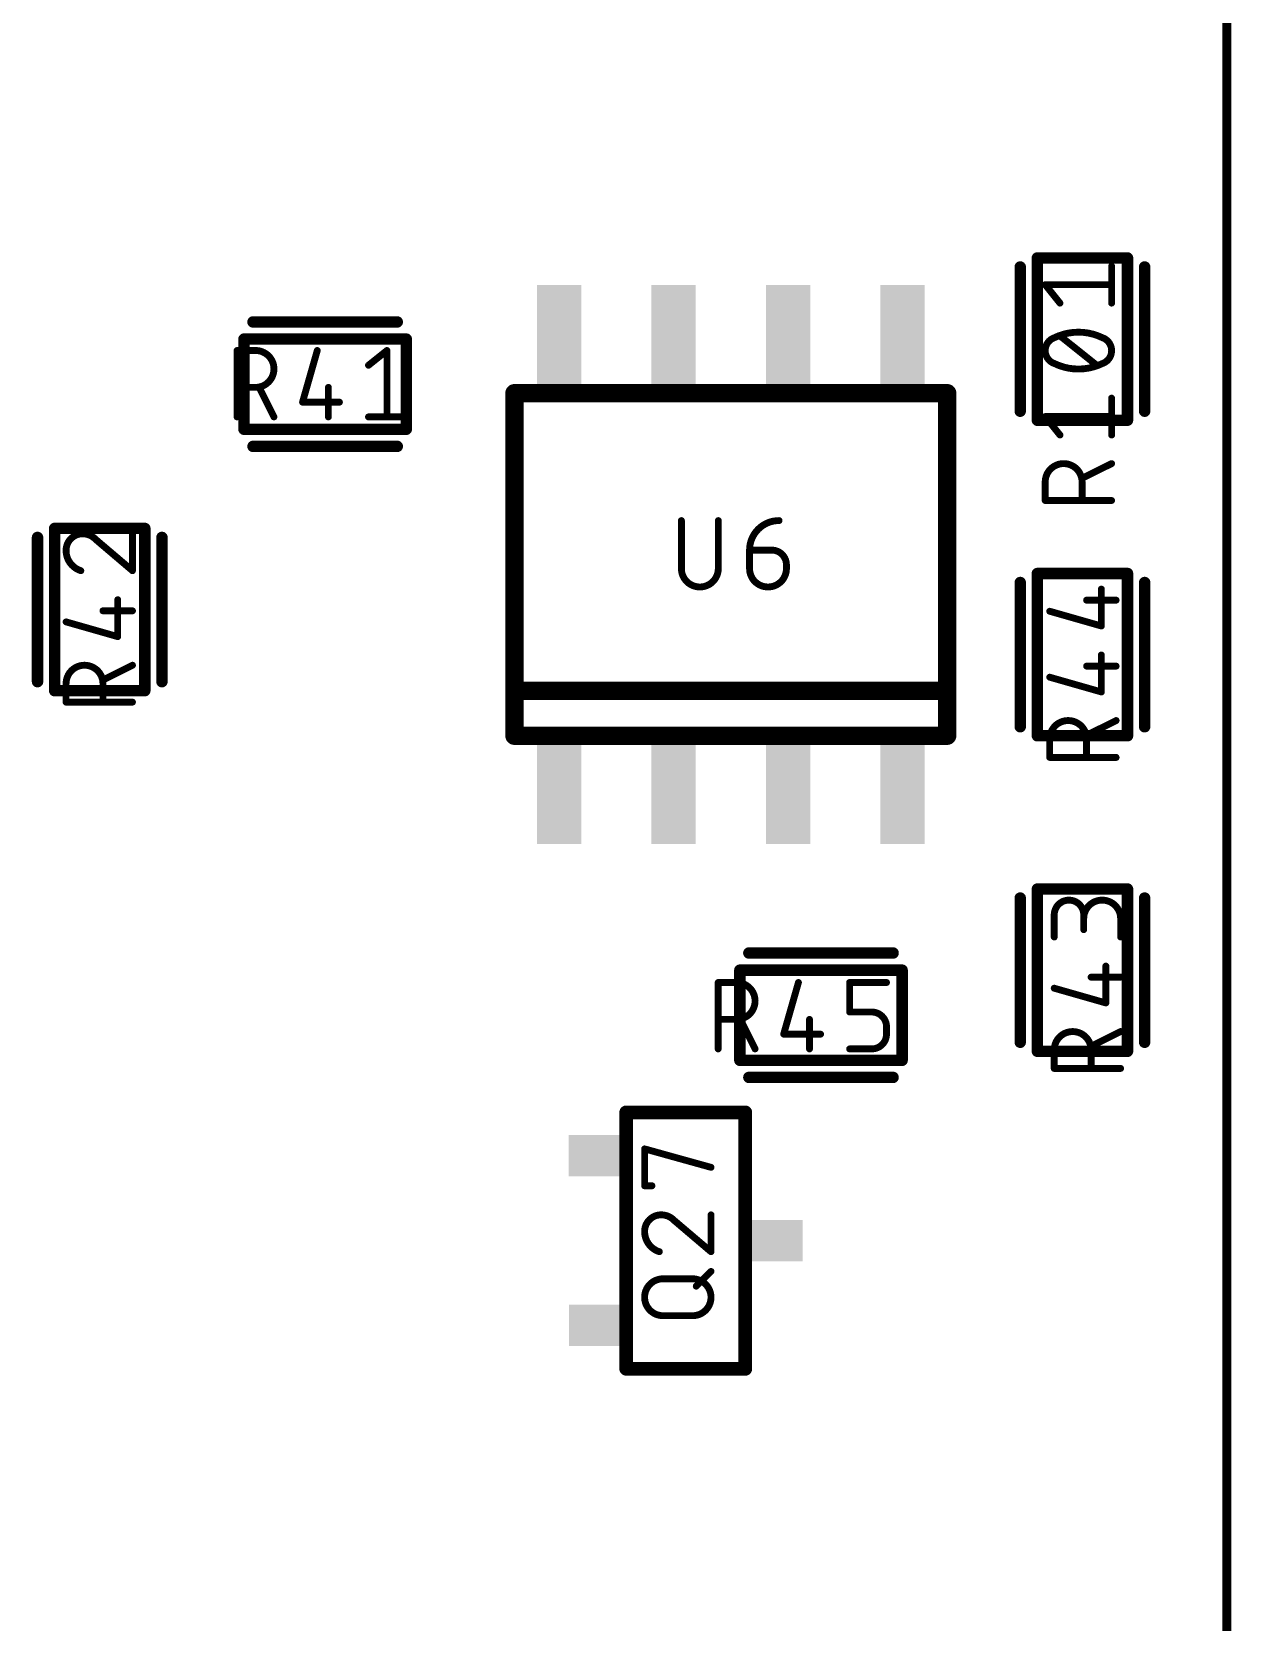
# Model space of a CAD drawing. Extents: x 0 to 107, y -11 to 54.
# Drawn here: x 93.25 to 106.55, y 18.77 to 36.41 of the extents above; entities that cross this region are included whole.
import ezdxf

# ---------------------------------------------------------------- set-up
doc = ezdxf.new("R2010")
doc.units = 0
for name, color, linetype in [('117', 253, 'CONTINUOUS'), ('21', 253, 'CONTINUOUS'), ('51', 253, 'CONTINUOUS')]:
    doc.layers.add(name, color=color, linetype=linetype)

# ---------------------------------------------------------------- blocks, each defined once
blk = doc.blocks.new('RECT')
blk.add_solid([(-0.5, -0.5), (0.5, -0.5), (-0.5, 0.5), (0.5, 0.5)])

msp = doc.modelspace()

# ---------------------------------------------------------------- linework, layer by layer
at = {"layer": '117'}
for points, const_width in [([(106.5, -9), (106.5, 52.5)], 0.1), ([(105.2236, 33.3992), (105.2236, 33.8084)], 0.0762), ([(104.6506, 33.3992), (104.487, 33.6038)], 0.0762), ([(104.487, 33.6038), (105.2236, 33.6038)], 0.0762), ([(105.0599, 32.7086), (104.6506, 33.0359)], 0.0762), ([(95.5231, 32.137), (95.5231, 32.8736)], 0.0762), ([(95.5231, 32.8736), (95.7277, 32.8736)], 0.0762), ([(96.4132, 32.8736), (96.2495, 32.3006)], 0.0762), ([(96.9811, 32.7099), (97.1857, 32.8736)], 0.0762), ([(97.1857, 32.8736), (97.1857, 32.137)], 0.0762), ([(95.7277, 32.4643), (95.5231, 32.4643)], 0.0762), ([(95.9324, 32.137), (95.7687, 32.4643)], 0.0762), ([(96.536, 32.4643), (96.536, 32.137)], 0.0762), ([(96.2495, 32.3006), (96.6588, 32.3006)], 0.0762), ([(105.2236, 31.9361), (105.2236, 32.3453)], 0.0762), ([(96.9811, 32.137), (97.3903, 32.137)], 0.0762), ([(104.6506, 31.9361), (104.487, 32.1407)], 0.0762), ([(104.487, 32.1407), (105.2236, 32.1407)], 0.0762), ([(105.2236, 31.6189), (104.8962, 31.4553)], 0.0762), ([(104.487, 31.2097), (104.487, 31.4143)], 0.0762), ([(104.8962, 31.4143), (104.8962, 31.2097)], 0.0762), ([(105.2236, 31.2097), (104.487, 31.2097)], 0.0762), ([(94.363, 30.4311), (94.363, 30.8403)], 0.0762), ([(100.4518, 30.9869), (100.4518, 30.4549)], 0.0762), ([(100.861, 30.4549), (100.861, 30.9869)], 0.0762), ([(93.9538, 30.7789), (94.363, 30.4311)], 0.0762), ([(101.2077, 30.6595), (101.4532, 30.6595)], 0.0762), ([(101.2077, 30.4549), (101.2077, 30.6595)], 0.0762), ([(101.6169, 30.4958), (101.6169, 30.4549)], 0.0762), ([(105.1099, 29.8176), (105.1099, 30.2269)], 0.0762), ([(94.0357, 29.986), (94.363, 29.986)], 0.0762), ([(94.1994, 29.6995), (94.1994, 30.1088)], 0.0762), ([(104.537, 29.9813), (105.1099, 29.8176)], 0.0762), ([(104.9462, 30.1041), (105.2736, 30.1041)], 0.0762), ([(93.6264, 29.8632), (94.1994, 29.6995)], 0.0762), ([(105.1099, 29.0861), (105.1099, 29.4953)], 0.0762), ([(94.363, 29.3824), (94.0357, 29.2187)], 0.0762), ([(104.537, 29.2498), (105.1099, 29.0861)], 0.0762), ([(104.9462, 29.3726), (105.2736, 29.3726)], 0.0762), ([(93.6264, 28.9731), (93.6264, 29.1777)], 0.0762), ([(94.0357, 29.1777), (94.0357, 28.9731)], 0.0762), ([(94.363, 28.9731), (93.6264, 28.9731)], 0.0762), ([(105.2736, 28.7689), (104.9462, 28.6053)], 0.0762), ([(104.537, 28.3597), (104.537, 28.5643)], 0.0762), ([(104.9462, 28.5643), (104.9462, 28.3597)], 0.0762), ([(105.2736, 28.3597), (104.537, 28.3597)], 0.0762), ([(104.587, 26.3676), (104.587, 26.6132)], 0.0762), ([(104.9143, 26.6132), (104.9143, 26.4495)], 0.0762), ([(105.3236, 26.3676), (105.3236, 26.5723)], 0.0762), ([(104.9962, 25.9226), (105.3236, 25.9226)], 0.0762), ([(105.1599, 25.6361), (105.1599, 26.0453)], 0.0762), ([(100.8597, 25.1264), (100.8597, 25.863)], 0.0762), ([(100.8597, 25.863), (101.0643, 25.863)], 0.0762), ([(101.7498, 25.863), (101.5861, 25.2901)], 0.0762), ([(102.3176, 25.5357), (102.3176, 25.863)], 0.0762), ([(102.3176, 25.863), (102.7269, 25.863)], 0.0762), ([(104.587, 25.7998), (105.1599, 25.6361)], 0.0762), ([(101.0643, 25.4538), (100.8597, 25.4538)], 0.0762), ([(101.2689, 25.1264), (101.1052, 25.4538)], 0.0762), ([(101.8726, 25.4538), (101.8726, 25.1264)], 0.0762), ([(102.5632, 25.5357), (102.3176, 25.5357)], 0.0762), ([(102.7269, 25.2901), (102.7269, 25.372)], 0.0762), ([(101.5861, 25.2901), (101.9953, 25.2901)], 0.0762), ([(105.3236, 25.3189), (104.9962, 25.1553)], 0.0762), ([(102.3176, 25.1264), (102.5632, 25.1264)], 0.0762), ([(104.587, 24.9097), (104.587, 25.1143)], 0.0762), ([(104.9962, 25.1143), (104.9962, 24.9097)], 0.0762), ([(105.3236, 24.9097), (104.587, 24.9097)], 0.0762), ([(100.0436, 23.6081), (100.0436, 24.0174)], 0.0762), ([(100.0436, 24.0174), (100.7802, 23.8127)], 0.0762), ([(100.1254, 23.6081), (100.0436, 23.6081)], 0.0762), ([(100.7802, 22.8766), (100.7802, 23.2858)], 0.0762), ([(100.3709, 23.2245), (100.7802, 22.8766)], 0.0762), ([(100.2482, 22.5763), (100.5756, 22.5763)], 0.0762), ([(100.6165, 22.4945), (100.7802, 22.6581)], 0.0762), ([(100.5756, 22.1671), (100.2482, 22.1671)], 0.0762)]:
    msp.add_lwpolyline(points, dxfattribs=dict(at, const_width=const_width))
for points, const_width in [([(105.2426, 33.8084, 1), (105.2045, 33.8084)], 0.0381), ([(104.5018, 33.6157, 1), (104.4721, 33.5919)], 0.0381), ([(104.487, 33.6228, 1), (104.487, 33.5847)], 0.0381), ([(105.2236, 33.5847, 1), (105.2236, 33.6228)], 0.0381), ([(104.6358, 33.3873, 1), (104.6655, 33.4111)], 0.0381), ([(105.2045, 33.3992, 1), (105.2426, 33.3992)], 0.0381), ([(104.5893, 33.0155, 0.3205), (104.487, 32.8723)], 0.0762), ([(104.8553, 33.0769, 0.1139), (104.5893, 33.0155)], 0.0762), ([(104.5809, 33.0326, 1), (104.5976, 32.9984)], 0.0381), ([(104.5954, 32.9975, 1), (104.5831, 33.0335)], 0.0381), ([(104.6625, 33.0508, 1), (104.6387, 33.0211)], 0.0381), ([(105.1213, 33.0155, 0.1139), (104.8553, 33.0769)], 0.0762), ([(104.8553, 33.0959, 1), (104.8553, 33.0578)], 0.0381), ([(104.8553, 33.0578, 1), (104.8553, 33.0959)], 0.0381), ([(105.2236, 32.8723, 0.3205), (105.1213, 33.0155)], 0.0762), ([(105.1274, 33.0335, 1), (105.1151, 32.9975)], 0.0381), ([(105.1129, 32.9984, 1), (105.1296, 33.0326)], 0.0381), ([(95.5231, 32.8926, 1), (95.5231, 32.8545)], 0.0381), ([(95.5422, 32.8736, 1), (95.5041, 32.8736)], 0.0381), ([(95.7277, 32.4643, 1), (95.7277, 32.8736)], 0.0762), ([(95.7277, 32.8926, 1), (95.7277, 32.8545)], 0.0381), ([(95.7277, 32.8545, 1), (95.7277, 32.8926)], 0.0381), ([(96.4315, 32.8683, 1), (96.3949, 32.8788)], 0.0381), ([(97.2047, 32.8736, 1), (97.1666, 32.8736)], 0.0381), ([(97.1976, 32.8587, 1), (97.1738, 32.8884)], 0.0381), ([(104.487, 32.8723, 0.3205), (104.5893, 32.729)], 0.0762), ([(104.506, 32.8723, 1), (104.4679, 32.8723)], 0.0381), ([(104.4679, 32.8723, 1), (104.506, 32.8723)], 0.0381), ([(105.1213, 32.729, 0.3204), (105.2236, 32.8723)], 0.0762), ([(105.2426, 32.8723, 1), (105.2045, 32.8723)], 0.0381), ([(105.2045, 32.8723, 1), (105.2426, 32.8723)], 0.0381), ([(96.9692, 32.7247, 1), (96.993, 32.695)], 0.0381), ([(104.5893, 32.729, 0.1139), (104.8553, 32.6676)], 0.0762), ([(104.5976, 32.7461, 1), (104.5809, 32.7119)], 0.0381), ([(104.5831, 32.711, 1), (104.5954, 32.747)], 0.0381), ([(104.8553, 32.6676, 0.1139), (105.1213, 32.729)], 0.0762), ([(104.8553, 32.6867, 1), (104.8553, 32.6486)], 0.0381), ([(104.8553, 32.6486, 1), (104.8553, 32.6867)], 0.0381), ([(105.048, 32.6937, 1), (105.0718, 32.7234)], 0.0381), ([(105.1151, 32.747, 1), (105.1274, 32.711)], 0.0381), ([(105.1296, 32.7119, 1), (105.1129, 32.7461)], 0.0381), ([(95.5231, 32.4834, 1), (95.5231, 32.4453)], 0.0381), ([(95.7277, 32.4834, 1), (95.7277, 32.4453)], 0.0381), ([(95.7277, 32.4453, 1), (95.7277, 32.4834)], 0.0381), ([(95.7857, 32.4729, 1), (95.7516, 32.4558)], 0.0381), ([(96.555, 32.4643, 1), (96.5169, 32.4643)], 0.0381), ([(96.2495, 32.3197, 1), (96.2495, 32.2816)], 0.0381), ([(96.2312, 32.3059, 1), (96.2679, 32.2954)], 0.0381), ([(96.6588, 32.2816, 1), (96.6588, 32.3197)], 0.0381), ([(105.2426, 32.3453, 1), (105.2045, 32.3453)], 0.0381), ([(95.5041, 32.137, 1), (95.5422, 32.137)], 0.0381), ([(95.9153, 32.1284, 1), (95.9494, 32.1455)], 0.0381), ([(96.5169, 32.137, 1), (96.555, 32.137)], 0.0381), ([(96.9811, 32.156, 1), (96.9811, 32.1179)], 0.0381), ([(97.1666, 32.137, 1), (97.2047, 32.137)], 0.0381), ([(97.3903, 32.1179, 1), (97.3903, 32.156)], 0.0381), ([(104.5018, 32.1526, 1), (104.4721, 32.1288)], 0.0381), ([(104.487, 32.1598, 1), (104.487, 32.1217)], 0.0381), ([(105.2236, 32.1217, 1), (105.2236, 32.1598)], 0.0381), ([(104.6358, 31.9242, 1), (104.6655, 31.948)], 0.0381), ([(105.2045, 31.9361, 1), (105.2426, 31.9361)], 0.0381), ([(104.8962, 31.4143, 1), (104.487, 31.4143)], 0.0762), ([(105.2321, 31.6019, 1), (105.215, 31.636)], 0.0381), ([(104.506, 31.4143, 1), (104.4679, 31.4143)], 0.0381), ([(104.4679, 31.4143, 1), (104.506, 31.4143)], 0.0381), ([(104.8877, 31.4723, 1), (104.9047, 31.4382)], 0.0381), ([(104.9152, 31.4143, 1), (104.8771, 31.4143)], 0.0381), ([(104.8771, 31.4143, 1), (104.9152, 31.4143)], 0.0381), ([(104.487, 31.2288, 1), (104.487, 31.1907)], 0.0381), ([(104.4679, 31.2097, 1), (104.506, 31.2097)], 0.0381), ([(104.8771, 31.2097, 1), (104.9152, 31.2097)], 0.0381), ([(105.2236, 31.1907, 1), (105.2236, 31.2288)], 0.0381), ([(93.8106, 30.8403, 0.4142), (93.6264, 30.6561)], 0.0762), ([(93.9538, 30.7789, 0.2053), (93.8106, 30.8403)], 0.0762), ([(93.8106, 30.8593, 1), (93.8106, 30.8212)], 0.0381), ([(93.8106, 30.8212, 1), (93.8106, 30.8593)], 0.0381), ([(94.3821, 30.8403, 1), (94.344, 30.8403)], 0.0381), ([(100.4708, 30.9869, 1), (100.4327, 30.9869)], 0.0381), ([(100.88, 30.9869, 1), (100.8419, 30.9869)], 0.0381), ([(101.5351, 30.9869, 0.4142), (101.2077, 30.6595)], 0.0762), ([(101.5351, 30.9679, 1), (101.5351, 31.0059)], 0.0381), ([(93.9662, 30.7934, 1), (93.9415, 30.7644)], 0.0381), ([(93.94, 30.7658, 1), (93.9676, 30.792)], 0.0381), ([(101.2077, 30.6786, 1), (101.2077, 30.6405)], 0.0381), ([(101.2267, 30.6595, 1), (101.1886, 30.6595)], 0.0381), ([(101.6169, 30.4958, 0.4142), (101.4532, 30.6595)], 0.0762), ([(101.4532, 30.6786, 1), (101.4532, 30.6405)], 0.0381), ([(101.4532, 30.6405, 1), (101.4532, 30.6786)], 0.0381), ([(93.6264, 30.6561, 0.3252), (93.7901, 30.4311)], 0.0762), ([(93.6455, 30.6561, 1), (93.6074, 30.6561)], 0.0381), ([(93.6074, 30.6561, 1), (93.6455, 30.6561)], 0.0381), ([(101.1886, 30.6595, 1), (101.2267, 30.6595)], 0.0381), ([(101.6359, 30.4958, 1), (101.5979, 30.4958)], 0.0381), ([(93.7843, 30.4129, 1), (93.796, 30.4492)], 0.0381), ([(94.344, 30.4311, 1), (94.3821, 30.4311)], 0.0381), ([(94.3507, 30.4165, 1), (94.3754, 30.4456)], 0.0381), ([(100.4518, 30.4549, 1), (100.861, 30.4549)], 0.0762), ([(100.4708, 30.4549, 1), (100.4327, 30.4549)], 0.0381), ([(100.4327, 30.4549, 1), (100.4708, 30.4549)], 0.0381), ([(100.88, 30.4549, 1), (100.8419, 30.4549)], 0.0381), ([(100.8419, 30.4549, 1), (100.88, 30.4549)], 0.0381), ([(101.2077, 30.4549, 1), (101.6169, 30.4549)], 0.0762), ([(101.2267, 30.4549, 1), (101.1886, 30.4549)], 0.0381), ([(101.1886, 30.4549, 1), (101.2267, 30.4549)], 0.0381), ([(101.5979, 30.4958, 1), (101.6359, 30.4958)], 0.0381), ([(101.6359, 30.4549, 1), (101.5979, 30.4549)], 0.0381), ([(101.5979, 30.4549, 1), (101.6359, 30.4549)], 0.0381), ([(105.1289, 30.2269, 1), (105.0908, 30.2269)], 0.0381), ([(94.0357, 30.005, 1), (94.0357, 29.9669)], 0.0381), ([(94.2184, 30.1088, 1), (94.1803, 30.1088)], 0.0381), ([(94.363, 29.9669, 1), (94.363, 30.005)], 0.0381), ([(104.5422, 29.9996, 1), (104.5317, 29.963)], 0.0381), ([(104.9462, 30.1231, 1), (104.9462, 30.085)], 0.0381), ([(105.2736, 30.085, 1), (105.2736, 30.1231)], 0.0381), ([(93.6317, 29.8815, 1), (93.6212, 29.8449)], 0.0381), ([(105.0908, 29.8176, 1), (105.1289, 29.8176)], 0.0381), ([(105.1046, 29.7993, 1), (105.1151, 29.836)], 0.0381), ([(94.1803, 29.6995, 1), (94.2184, 29.6995)], 0.0381), ([(94.1941, 29.6812, 1), (94.2046, 29.7179)], 0.0381), ([(105.1289, 29.4953, 1), (105.0908, 29.4953)], 0.0381), ([(94.0357, 29.1777, 1), (93.6264, 29.1777)], 0.0762), ([(94.3716, 29.3653, 1), (94.3545, 29.3994)], 0.0381), ([(104.5422, 29.2681, 1), (104.5317, 29.2315)], 0.0381), ([(104.9462, 29.3916, 1), (104.9462, 29.3535)], 0.0381), ([(105.2736, 29.3535, 1), (105.2736, 29.3916)], 0.0381), ([(93.6455, 29.1777, 1), (93.6074, 29.1777)], 0.0381), ([(93.6074, 29.1777, 1), (93.6455, 29.1777)], 0.0381), ([(94.0271, 29.2357, 1), (94.0442, 29.2016)], 0.0381), ([(94.0547, 29.1777, 1), (94.0166, 29.1777)], 0.0381), ([(94.0166, 29.1777, 1), (94.0547, 29.1777)], 0.0381), ([(105.1046, 29.0678, 1), (105.1151, 29.1044)], 0.0381), ([(93.6264, 28.9922, 1), (93.6264, 28.9541)], 0.0381), ([(93.6074, 28.9731, 1), (93.6455, 28.9731)], 0.0381), ([(94.0166, 28.9731, 1), (94.0547, 28.9731)], 0.0381), ([(94.363, 28.9541, 1), (94.363, 28.9922)], 0.0381), ([(105.0908, 29.0861, 1), (105.1289, 29.0861)], 0.0381), ([(104.9462, 28.5643, 1), (104.537, 28.5643)], 0.0762), ([(105.2821, 28.7519, 1), (105.265, 28.786)], 0.0381), ([(104.556, 28.5643, 1), (104.5179, 28.5643)], 0.0381), ([(104.5179, 28.5643, 1), (104.556, 28.5643)], 0.0381), ([(104.9377, 28.6223, 1), (104.9547, 28.5882)], 0.0381), ([(104.9652, 28.5643, 1), (104.9271, 28.5643)], 0.0381), ([(104.9271, 28.5643, 1), (104.9652, 28.5643)], 0.0381), ([(104.537, 28.3788, 1), (104.537, 28.3407)], 0.0381), ([(104.5179, 28.3597, 1), (104.556, 28.3597)], 0.0381), ([(104.9271, 28.3597, 1), (104.9652, 28.3597)], 0.0381), ([(105.2736, 28.3407, 1), (105.2736, 28.3788)], 0.0381), ([(104.9143, 26.6132, 1), (104.587, 26.6132)], 0.0762), ([(105.3236, 26.5723, 1), (104.9143, 26.5723)], 0.0762), ([(104.606, 26.6132, 1), (104.5679, 26.6132)], 0.0381), ([(104.9334, 26.6132, 1), (104.8953, 26.6132)], 0.0381), ([(104.5679, 26.6132, 1), (104.606, 26.6132)], 0.0381), ([(104.8953, 26.6132, 1), (104.9334, 26.6132)], 0.0381), ([(104.8953, 26.5723, 1), (104.9334, 26.5723)], 0.0381), ([(104.8953, 26.4495, 1), (104.9334, 26.4495)], 0.0381), ([(105.3426, 26.5723, 1), (105.3045, 26.5723)], 0.0381), ([(105.3045, 26.5723, 1), (105.3426, 26.5723)], 0.0381), ([(104.5679, 26.3676, 1), (104.606, 26.3676)], 0.0381), ([(105.3045, 26.3676, 1), (105.3426, 26.3676)], 0.0381), ([(104.9962, 25.9416, 1), (104.9962, 25.9035)], 0.0381), ([(105.1789, 26.0453, 1), (105.1408, 26.0453)], 0.0381), ([(105.3236, 25.9035, 1), (105.3236, 25.9416)], 0.0381), ([(100.8597, 25.8821, 1), (100.8597, 25.844)], 0.0381), ([(100.8788, 25.863, 1), (100.8407, 25.863)], 0.0381), ([(101.0643, 25.8821, 1), (101.0643, 25.844)], 0.0381), ([(101.0643, 25.4538, 1), (101.0643, 25.863)], 0.0762), ([(101.0643, 25.844, 1), (101.0643, 25.8821)], 0.0381), ([(101.7681, 25.8578, 1), (101.7315, 25.8683)], 0.0381), ([(102.3176, 25.8821, 1), (102.3176, 25.844)], 0.0381), ([(102.3367, 25.863, 1), (102.2986, 25.863)], 0.0381), ([(102.7269, 25.844, 1), (102.7269, 25.8821)], 0.0381), ([(104.5922, 25.8181, 1), (104.5817, 25.7815)], 0.0381), ([(105.1408, 25.6361, 1), (105.1789, 25.6361)], 0.0381), ([(105.1546, 25.6178, 1), (105.1651, 25.6544)], 0.0381), ([(100.8597, 25.4729, 1), (100.8597, 25.4348)], 0.0381), ([(101.0643, 25.4729, 1), (101.0643, 25.4348)], 0.0381), ([(101.0643, 25.4348, 1), (101.0643, 25.4729)], 0.0381), ([(101.1223, 25.4623, 1), (101.0882, 25.4453)], 0.0381), ([(101.8916, 25.4538, 1), (101.8535, 25.4538)], 0.0381), ([(102.3176, 25.5547, 1), (102.3176, 25.5166)], 0.0381), ([(102.2986, 25.5357, 1), (102.3367, 25.5357)], 0.0381), ([(102.7269, 25.372, 0.4142), (102.5632, 25.5357)], 0.0762), ([(102.5632, 25.5547, 1), (102.5632, 25.5166)], 0.0381), ([(102.5632, 25.5166, 1), (102.5632, 25.5547)], 0.0381), ([(102.7459, 25.372, 1), (102.7078, 25.372)], 0.0381), ([(101.5861, 25.3092, 1), (101.5861, 25.2711)], 0.0381), ([(101.5678, 25.2954, 1), (101.6044, 25.2849)], 0.0381), ([(101.9953, 25.2711, 1), (101.9953, 25.3092)], 0.0381), ([(102.5632, 25.1264, 0.4142), (102.7269, 25.2901)], 0.0762), ([(102.7078, 25.372, 1), (102.7459, 25.372)], 0.0381), ([(102.7459, 25.2901, 1), (102.7078, 25.2901)], 0.0381), ([(102.7078, 25.2901, 1), (102.7459, 25.2901)], 0.0381), ([(104.9962, 25.1143, 1), (104.587, 25.1143)], 0.0762), ([(105.3321, 25.3019, 1), (105.315, 25.336)], 0.0381), ([(100.8407, 25.1264, 1), (100.8788, 25.1264)], 0.0381), ([(101.2519, 25.1179, 1), (101.286, 25.135)], 0.0381), ([(101.8535, 25.1264, 1), (101.8916, 25.1264)], 0.0381), ([(102.3176, 25.1455, 1), (102.3176, 25.1074)], 0.0381), ([(102.5632, 25.1455, 1), (102.5632, 25.1074)], 0.0381), ([(102.5632, 25.1074, 1), (102.5632, 25.1455)], 0.0381), ([(104.606, 25.1143, 1), (104.5679, 25.1143)], 0.0381), ([(104.5679, 25.1143, 1), (104.606, 25.1143)], 0.0381), ([(104.9877, 25.1723, 1), (105.0047, 25.1382)], 0.0381), ([(105.0152, 25.1143, 1), (104.9771, 25.1143)], 0.0381), ([(104.9771, 25.1143, 1), (105.0152, 25.1143)], 0.0381), ([(104.587, 24.9288, 1), (104.587, 24.8907)], 0.0381), ([(104.5679, 24.9097, 1), (104.606, 24.9097)], 0.0381), ([(104.9771, 24.9097, 1), (105.0152, 24.9097)], 0.0381), ([(105.3236, 24.8907, 1), (105.3236, 24.9288)], 0.0381), ([(100.0626, 24.0174, 1), (100.0245, 24.0174)], 0.0381), ([(100.0487, 24.0357, 1), (100.0385, 23.999)], 0.0381), ([(100.7751, 23.7944, 1), (100.7853, 23.8311)], 0.0381), ([(100.0436, 23.6272, 1), (100.0436, 23.5891)], 0.0381), ([(100.1254, 23.5891, 1), (100.1254, 23.6272)], 0.0381), ([(100.0245, 23.6081, 1), (100.0626, 23.6081)], 0.0381), ([(100.2277, 23.2858, 0.4142), (100.0436, 23.1017)], 0.0762), ([(100.3709, 23.2245, 0.2053), (100.2277, 23.2858)], 0.0762), ([(100.2277, 23.3049, 1), (100.2277, 23.2668)], 0.0381), ([(100.2277, 23.2668, 1), (100.2277, 23.3049)], 0.0381), ([(100.7992, 23.2858, 1), (100.7611, 23.2858)], 0.0381), ([(100.0436, 23.1017, 0.3252), (100.2073, 22.8766)], 0.0762), ([(100.0626, 23.1017, 1), (100.0245, 23.1017)], 0.0381), ([(100.0245, 23.1017, 1), (100.0626, 23.1017)], 0.0381), ([(100.3833, 23.239, 1), (100.3586, 23.2099)], 0.0381), ([(100.3571, 23.2113, 1), (100.3847, 23.2376)], 0.0381), ([(100.2014, 22.8585, 1), (100.2131, 22.8947)], 0.0381), ([(100.7611, 22.8766, 1), (100.7992, 22.8766)], 0.0381), ([(100.7678, 22.8621, 1), (100.7925, 22.8911)], 0.0381), ([(100.2482, 22.5763, 1), (100.2482, 22.1671)], 0.0762), ([(100.2482, 22.5953, 1), (100.2482, 22.5572)], 0.0381), ([(100.2482, 22.5572, 1), (100.2482, 22.5953)], 0.0381), ([(100.5756, 22.1671, 1), (100.5756, 22.5763)], 0.0762), ([(100.5756, 22.5953, 1), (100.5756, 22.5572)], 0.0381), ([(100.5756, 22.5572, 1), (100.5756, 22.5953)], 0.0381), ([(100.7936, 22.6447, 1), (100.7667, 22.6716)], 0.0381), ([(100.603, 22.5079, 1), (100.6299, 22.481)], 0.0381), ([(100.2482, 22.1861, 1), (100.2482, 22.148)], 0.0381), ([(100.2482, 22.148, 1), (100.2482, 22.1861)], 0.0381), ([(100.5756, 22.1861, 1), (100.5756, 22.148)], 0.0381), ([(100.5756, 22.148, 1), (100.5756, 22.1861)], 0.0381)]:
    msp.add_lwpolyline(points, format="xyb", dxfattribs=dict(at, const_width=const_width))
at = {"layer": '21', "const_width": 0.127}
for points in [[(104.21, 32.2), (104.21, 33.8)], [(105.59, 32.2), (105.59, 33.8)], [(97.3, 33.19), (95.7, 33.19)], [(97.3, 31.81), (95.7, 31.81)], [(93.31, 30.8), (93.31, 29.2)], [(94.69, 30.8), (94.69, 29.2)], [(104.21, 28.7), (104.21, 30.3)], [(105.59, 28.7), (105.59, 30.3)], [(104.21, 25.2), (104.21, 26.8)], [(105.59, 25.2), (105.59, 26.8)], [(101.2, 26.19), (102.8, 26.19)], [(101.2, 24.81), (102.8, 24.81)]]:
    msp.add_lwpolyline(points, dxfattribs=at)
at = {"layer": '21', "const_width": 0.0635}
for points in [[(104.2418, 33.8, 1), (104.1783, 33.8)], [(105.6218, 33.8, 1), (105.5583, 33.8)], [(95.7, 33.2218, 1), (95.7, 33.1583)], [(97.3, 33.1583, 1), (97.3, 33.2218)], [(104.1783, 32.2, 1), (104.2418, 32.2)], [(105.5583, 32.2, 1), (105.6218, 32.2)], [(95.7, 31.8418, 1), (95.7, 31.7783)], [(97.3, 31.7783, 1), (97.3, 31.8418)], [(93.3418, 30.8, 1), (93.2782, 30.8)], [(94.7218, 30.8, 1), (94.6582, 30.8)], [(104.2418, 30.3, 1), (104.1783, 30.3)], [(105.6218, 30.3, 1), (105.5583, 30.3)], [(93.2782, 29.2, 1), (93.3418, 29.2)], [(94.6582, 29.2, 1), (94.7218, 29.2)], [(104.1783, 28.7, 1), (104.2418, 28.7)], [(105.5583, 28.7, 1), (105.6218, 28.7)], [(104.2418, 26.8, 1), (104.1783, 26.8)], [(105.6218, 26.8, 1), (105.5583, 26.8)], [(101.2, 26.2218, 1), (101.2, 26.1583)], [(102.8, 26.1583, 1), (102.8, 26.2218)], [(104.1783, 25.2, 1), (104.2418, 25.2)], [(105.5583, 25.2, 1), (105.6218, 25.2)], [(101.2, 24.8418, 1), (101.2, 24.7783)], [(102.8, 24.7783, 1), (102.8, 24.8418)]]:
    msp.add_lwpolyline(points, format="xyb", dxfattribs=at)
at = {"layer": '51'}
for points, const_width in [([(104.4, 33.9318, 1), (104.4, 33.8682)], 0.0635), ([(104.4318, 33.9, 1), (104.3683, 33.9)], 0.0635), ([(105.4318, 33.9, 1), (105.3683, 33.9)], 0.0635), ([(105.4, 33.8682, 1), (105.4, 33.9318)], 0.0635), ([(95.6, 33.0318, 1), (95.6, 32.9682)], 0.0635), ([(95.6318, 33, 1), (95.5683, 33)], 0.0635), ([(97.4318, 33, 1), (97.3683, 33)], 0.0635), ([(97.4, 32.9682, 1), (97.4, 33.0318)], 0.0635), ([(98.6508, 32.4, 1), (98.5492, 32.4)], 0.1016), ([(98.6, 32.4508, 1), (98.6, 32.3492)], 0.1016), ([(103.4508, 32.4, 1), (103.3492, 32.4)], 0.1016), ([(103.4, 32.3492, 1), (103.4, 32.4508)], 0.1016), ([(104.4, 32.1318, 1), (104.4, 32.0682)], 0.0635), ([(104.3683, 32.1, 1), (104.4318, 32.1)], 0.0635), ([(105.3683, 32.1, 1), (105.4318, 32.1)], 0.0635), ([(105.4, 32.0682, 1), (105.4, 32.1318)], 0.0635), ([(95.6, 32.0318, 1), (95.6, 31.9683)], 0.0635), ([(95.5683, 32, 1), (95.6318, 32)], 0.0635), ([(97.3683, 32, 1), (97.4318, 32)], 0.0635), ([(97.4, 31.9683, 1), (97.4, 32.0318)], 0.0635), ([(93.5318, 30.9, 1), (93.4682, 30.9)], 0.0635), ([(93.5, 30.9318, 1), (93.5, 30.8683)], 0.0635), ([(94.5318, 30.9, 1), (94.4682, 30.9)], 0.0635), ([(94.5, 30.8683, 1), (94.5, 30.9318)], 0.0635), ([(104.4, 30.4318, 1), (104.4, 30.3683)], 0.0635), ([(104.4318, 30.4, 1), (104.3683, 30.4)], 0.0635), ([(105.4318, 30.4, 1), (105.3683, 30.4)], 0.0635), ([(105.4, 30.3683, 1), (105.4, 30.4318)], 0.0635), ([(93.4682, 29.1, 1), (93.5318, 29.1)], 0.0635), ([(93.5, 29.1318, 1), (93.5, 29.0683)], 0.0635), ([(94.4682, 29.1, 1), (94.5318, 29.1)], 0.0635), ([(94.5, 29.0683, 1), (94.5, 29.1318)], 0.0635), ([(98.6508, 29.1, 1), (98.5492, 29.1)], 0.1016), ([(98.6, 29.1508, 1), (98.6, 29.0492)], 0.1016), ([(98.5492, 29.1, 1), (98.6508, 29.1)], 0.1016), ([(103.4508, 29.1, 1), (103.3492, 29.1)], 0.1016), ([(103.3492, 29.1, 1), (103.4508, 29.1)], 0.1016), ([(103.4, 29.0492, 1), (103.4, 29.1508)], 0.1016), ([(98.6, 28.6508, 1), (98.6, 28.5492)], 0.1016), ([(98.5492, 28.6, 1), (98.6508, 28.6)], 0.1016), ([(103.3492, 28.6, 1), (103.4508, 28.6)], 0.1016), ([(103.4, 28.5492, 1), (103.4, 28.6508)], 0.1016), ([(104.4, 28.6318, 1), (104.4, 28.5683)], 0.0635), ([(104.3683, 28.6, 1), (104.4318, 28.6)], 0.0635), ([(105.3683, 28.6, 1), (105.4318, 28.6)], 0.0635), ([(105.4, 28.5683, 1), (105.4, 28.6318)], 0.0635), ([(104.4, 26.9318, 1), (104.4, 26.8683)], 0.0635), ([(104.4318, 26.9, 1), (104.3683, 26.9)], 0.0635), ([(105.4318, 26.9, 1), (105.3683, 26.9)], 0.0635), ([(105.4, 26.8683, 1), (105.4, 26.9318)], 0.0635), ([(101.1318, 26, 1), (101.0683, 26)], 0.0635), ([(101.1, 26.0317, 1), (101.1, 25.9683)], 0.0635), ([(102.9318, 26, 1), (102.8683, 26)], 0.0635), ([(102.9, 25.9683, 1), (102.9, 26.0317)], 0.0635), ([(101.1, 25.0317, 1), (101.1, 24.9683)], 0.0635), ([(102.9, 24.9683, 1), (102.9, 25.0317)], 0.0635), ([(104.4, 25.1318, 1), (104.4, 25.0683)], 0.0635), ([(104.3683, 25.1, 1), (104.4318, 25.1)], 0.0635), ([(105.3683, 25.1, 1), (105.4318, 25.1)], 0.0635), ([(105.4, 25.0683, 1), (105.4, 25.1318)], 0.0635), ([(101.0683, 25, 1), (101.1318, 25)], 0.0635), ([(102.8683, 25, 1), (102.9318, 25)], 0.0635), ([(99.8777, 24.4224, 1), (99.8015, 24.4224)], 0.0762), ([(99.8396, 24.4605, 1), (99.8396, 24.3843)], 0.0762), ([(101.1985, 24.4224, 1), (101.1223, 24.4224)], 0.0762), ([(101.1604, 24.3843, 1), (101.1604, 24.4605)], 0.0762), ([(99.8396, 21.6157, 1), (99.8396, 21.5395)], 0.0762), ([(99.8015, 21.5776, 1), (99.8777, 21.5776)], 0.0762), ([(101.1223, 21.5776, 1), (101.1985, 21.5776)], 0.0762), ([(101.1604, 21.5395, 1), (101.1604, 21.6157)], 0.0762)]:
    msp.add_lwpolyline(points, format="xyb", dxfattribs=dict(at, const_width=const_width))
for points, const_width in [([(104.4, 32.1), (104.4, 33.9)], 0.127), ([(104.4, 33.9), (105.4, 33.9)], 0.127), ([(105.4, 32.1), (105.4, 33.9)], 0.127), ([(97.4, 33), (95.6, 33)], 0.127), ([(95.6, 32), (95.6, 33)], 0.127), ([(97.4, 32), (97.4, 33)], 0.127), ([(98.6, 29.1), (98.6, 32.4)], 0.2032), ([(98.6, 32.4), (103.4, 32.4)], 0.2032), ([(103.4, 32.4), (103.4, 29.1)], 0.2032), ([(104.4, 32.1), (105.4, 32.1)], 0.127), ([(97.4, 32), (95.6, 32)], 0.127), ([(93.5, 30.9), (93.5, 29.1)], 0.127), ([(94.5, 30.9), (93.5, 30.9)], 0.127), ([(94.5, 30.9), (94.5, 29.1)], 0.127), ([(104.4, 28.6), (104.4, 30.4)], 0.127), ([(104.4, 30.4), (105.4, 30.4)], 0.127), ([(105.4, 28.6), (105.4, 30.4)], 0.127), ([(94.5, 29.1), (93.5, 29.1)], 0.127), ([(98.6, 28.6), (98.6, 29.1)], 0.2032), ([(103.4, 29.1), (98.6, 29.1)], 0.2032), ([(103.4, 29.1), (103.4, 28.6)], 0.2032), ([(103.4, 28.6), (98.6, 28.6)], 0.2032), ([(104.4, 28.6), (105.4, 28.6)], 0.127), ([(104.4, 25.1), (104.4, 26.9)], 0.127), ([(104.4, 26.9), (105.4, 26.9)], 0.127), ([(105.4, 25.1), (105.4, 26.9)], 0.127), ([(101.1, 26), (102.9, 26)], 0.127), ([(101.1, 26), (101.1, 25)], 0.127), ([(102.9, 26), (102.9, 25)], 0.127), ([(101.1, 25), (102.9, 25)], 0.127), ([(104.4, 25.1), (105.4, 25.1)], 0.127), ([(99.8396, 21.5776), (99.8396, 24.4224)], 0.1524), ([(99.8396, 24.4224), (101.1604, 24.4224)], 0.1524), ([(101.1604, 24.4224), (101.1604, 21.5776)], 0.1524), ([(101.1604, 21.5776), (99.8396, 21.5776)], 0.1524)]:
    msp.add_lwpolyline(points, dxfattribs=dict(at, const_width=const_width))

# ---------------------------------------------------------------- block references
at = {"layer": '51', "xscale": 0.4902, "yscale": 1.1001}
for p in [(99.095, 33.05), (100.365, 33.05), (101.635, 33.05), (102.905, 33.05), (99.095, 27.95), (100.365, 27.95), (101.635, 27.95), (102.905, 27.95)]:
    msp.add_blockref('RECT', p, dxfattribs=at)
at = {"layer": '51', "rotation": 270}
for p, xscale, yscale in [((99.4958, 23.9406), 0.4588, 0.5859), ((101.5034, 23), 0.4573, 0.584), ((99.496, 22.0598), 0.4564, 0.5857)]:
    msp.add_blockref('RECT', p, dxfattribs=dict(at, xscale=xscale, yscale=yscale))

doc.saveas('drawing.dxf')
